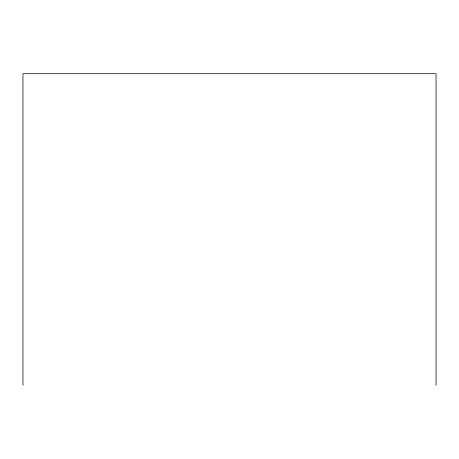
<?xml version="1.0" encoding="UTF-8"?>
<svg xmlns="http://www.w3.org/2000/svg" width="459" height="459" viewBox="0 0 459 459"><rect width="100%" height="100%" fill="white"/><g stroke="black" fill="none" stroke-linecap="round" stroke-linejoin="round"><path stroke-width="0.69" d="M436.05 385.285L436.05 73.715L22.95 73.715L22.95 385.285"/></g></svg>
